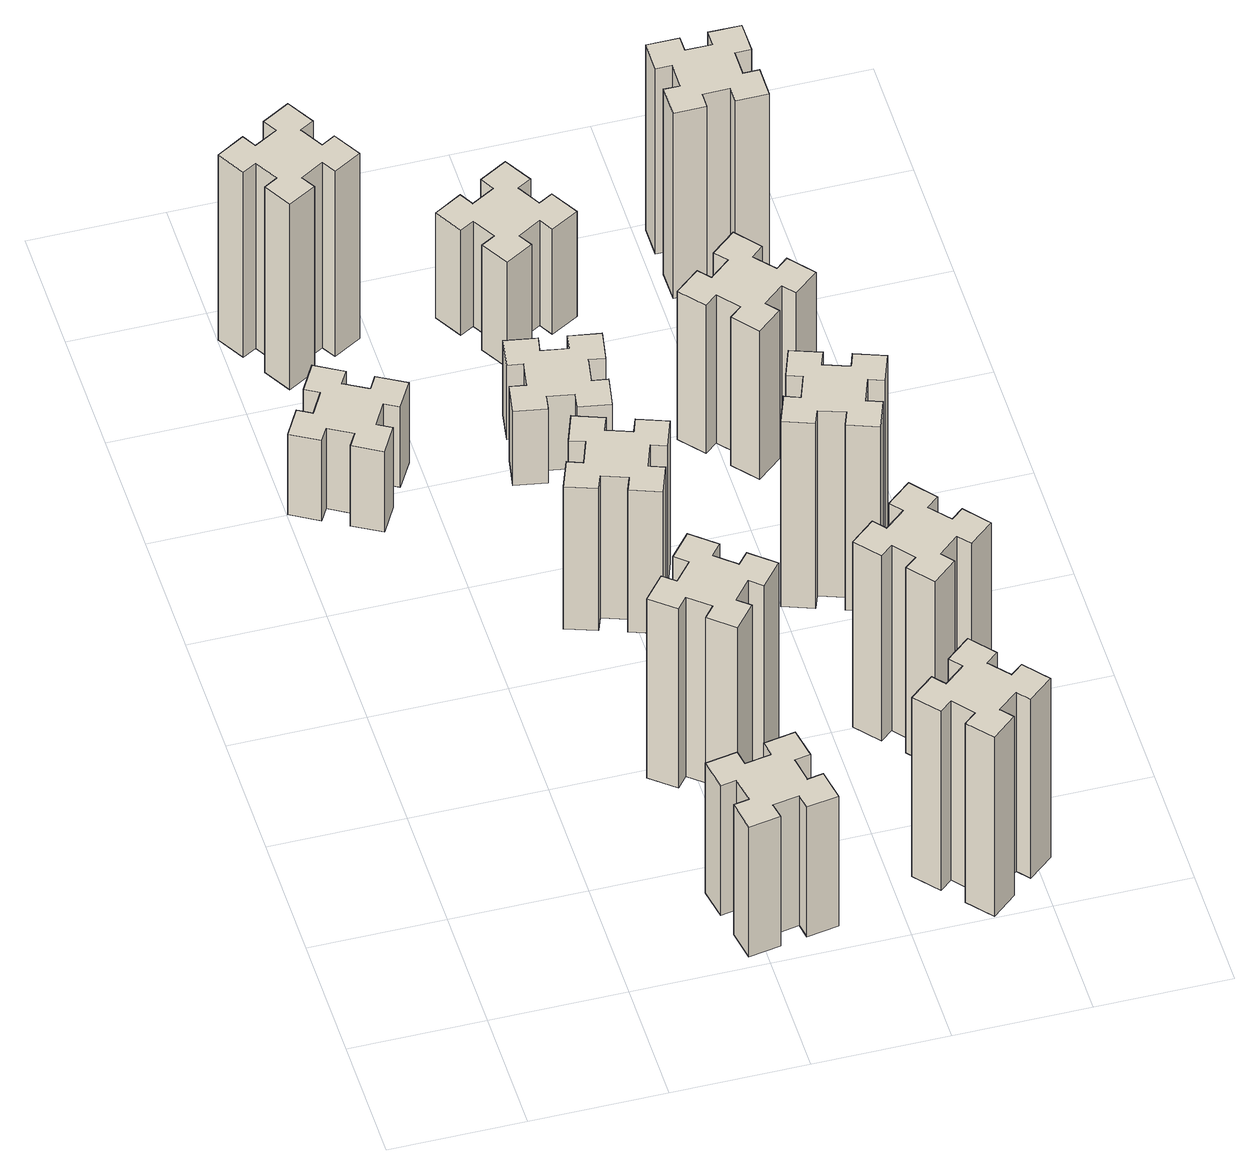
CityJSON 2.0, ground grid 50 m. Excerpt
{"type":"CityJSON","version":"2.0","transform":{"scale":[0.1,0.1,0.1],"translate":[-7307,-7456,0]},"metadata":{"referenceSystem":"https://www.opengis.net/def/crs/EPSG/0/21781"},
"CityObjects":{
"building1":{"type":"Building","attributes":{"class":"1000","function":"1000","usage":"1000","yearOfConstruction":2016,"roofType":"1000","measuredHeight":39,"storeysAboveGround":30,"storeysBelowGround":0},"geometry":[{"type":"Solid","lod":"1","boundaries":[[[[0,1,2,3,4,5,6,7,8,9,10,11,12,13,14,15,16,17,18,19]],[[17,16,20,21]],[[16,15,22,20]],[[15,14,23,22]],[[14,13,24,23]],[[13,12,25,24]],[[12,11,26,25]],[[11,10,27,26]],[[10,9,28,27]],[[9,8,29,28]],[[8,7,30,29]],[[7,6,31,30]],[[6,5,32,31]],[[5,4,33,32]],[[4,3,34,33]],[[3,2,35,34]],[[2,1,36,35]],[[1,0,37,36]],[[0,19,38,37]],[[19,18,39,38]],[[18,17,21,39]],[[24,25,26,27,28,29,30,31,32,33,34,35,36,37,38,39,21,20,22,23]]]]}]},
"building2":{"type":"Building","attributes":{"class":"1000","function":"1000","usage":"1000","yearOfConstruction":2016,"roofType":"1000","measuredHeight":63,"storeysAboveGround":30,"storeysBelowGround":0},"geometry":[{"type":"Solid","lod":"1","boundaries":[[[[40,41,42,43,44,45,46,47,48,49,50,51,52,53,54,55,56,57,58,59]],[[57,56,60,61]],[[56,55,62,60]],[[55,54,63,62]],[[54,53,64,63]],[[53,52,65,64]],[[52,51,66,65]],[[51,50,67,66]],[[50,49,68,67]],[[49,48,69,68]],[[48,47,70,69]],[[47,46,71,70]],[[46,45,72,71]],[[45,44,73,72]],[[44,43,74,73]],[[43,42,75,74]],[[42,41,76,75]],[[41,40,77,76]],[[40,59,78,77]],[[59,58,79,78]],[[58,57,61,79]],[[64,65,66,67,68,69,70,71,72,73,74,75,76,77,78,79,61,60,62,63]]]]}]},
"building3":{"type":"Building","attributes":{"class":"1000","function":"1000","usage":"1000","yearOfConstruction":2016,"roofType":"1000","measuredHeight":90,"storeysAboveGround":30,"storeysBelowGround":0},"geometry":[{"type":"Solid","lod":"1","boundaries":[[[[80,81,82,83,84,85,86,87,88,89,90,91,92,93,94,95,96,97,98,99]],[[97,96,100,101]],[[96,95,102,100]],[[95,94,103,102]],[[94,93,104,103]],[[93,92,105,104]],[[92,91,106,105]],[[91,90,107,106]],[[90,89,108,107]],[[89,88,109,108]],[[88,87,110,109]],[[87,86,111,110]],[[86,85,112,111]],[[85,84,113,112]],[[84,83,114,113]],[[83,82,115,114]],[[82,81,116,115]],[[81,80,117,116]],[[80,99,118,117]],[[99,98,119,118]],[[98,97,101,119]],[[104,105,106,107,108,109,110,111,112,113,114,115,116,117,118,119,101,100,102,103]]]]}]},
"building4":{"type":"Building","attributes":{"class":"1000","function":"1000","usage":"1000","yearOfConstruction":2016,"roofType":"1000","measuredHeight":87,"storeysAboveGround":30,"storeysBelowGround":0},"geometry":[{"type":"Solid","lod":"1","boundaries":[[[[120,121,122,123,124,125,126,127,128,129,130,131,132,133,134,135,136,137,138,139]],[[137,136,140,141]],[[136,135,142,140]],[[135,134,143,142]],[[134,133,144,143]],[[133,132,145,144]],[[132,131,146,145]],[[131,130,147,146]],[[130,129,148,147]],[[129,128,149,148]],[[128,127,150,149]],[[127,126,151,150]],[[126,125,152,151]],[[125,124,153,152]],[[124,123,154,153]],[[123,122,155,154]],[[122,121,156,155]],[[121,120,157,156]],[[120,139,158,157]],[[139,138,159,158]],[[138,137,141,159]],[[144,145,146,147,148,149,150,151,152,153,154,155,156,157,158,159,141,140,142,143]]]]}]},
"building5":{"type":"Building","attributes":{"class":"1000","function":"1000","usage":"1000","yearOfConstruction":2016,"roofType":"1000","measuredHeight":69,"storeysAboveGround":30,"storeysBelowGround":0},"geometry":[{"type":"Solid","lod":"1","boundaries":[[[[160,161,162,163,164,165,166,167,168,169,170,171,172,173,174,175,176,177,178,179]],[[177,176,180,181]],[[176,175,182,180]],[[175,174,183,182]],[[174,173,184,183]],[[173,172,185,184]],[[172,171,186,185]],[[171,170,187,186]],[[170,169,188,187]],[[169,168,189,188]],[[168,167,190,189]],[[167,166,191,190]],[[166,165,192,191]],[[165,164,193,192]],[[164,163,194,193]],[[163,162,195,194]],[[162,161,196,195]],[[161,160,197,196]],[[160,179,198,197]],[[179,178,199,198]],[[178,177,181,199]],[[184,185,186,187,188,189,190,191,192,193,194,195,196,197,198,199,181,180,182,183]]]]}]},
"building6":{"type":"Building","attributes":{"class":"1000","function":"1000","usage":"1000","yearOfConstruction":2016,"roofType":"1000","measuredHeight":36,"storeysAboveGround":30,"storeysBelowGround":0},"geometry":[{"type":"Solid","lod":"1","boundaries":[[[[200,201,202,203,204,205,206,207,208,209,210,211,212,213,214,215,216,217,218,219]],[[217,216,220,221]],[[216,215,222,220]],[[215,214,223,222]],[[214,213,224,223]],[[213,212,225,224]],[[212,211,226,225]],[[211,210,227,226]],[[210,209,228,227]],[[209,208,229,228]],[[208,207,230,229]],[[207,206,231,230]],[[206,205,232,231]],[[205,204,233,232]],[[204,203,234,233]],[[203,202,235,234]],[[202,201,236,235]],[[201,200,237,236]],[[200,219,238,237]],[[219,218,239,238]],[[218,217,221,239]],[[224,225,226,227,228,229,230,231,232,233,234,235,236,237,238,239,221,220,222,223]]]]}]},
"building7":{"type":"Building","attributes":{"class":"1000","function":"1000","usage":"1000","yearOfConstruction":2016,"roofType":"1000","measuredHeight":87,"storeysAboveGround":30,"storeysBelowGround":0},"geometry":[{"type":"Solid","lod":"1","boundaries":[[[[240,241,242,243,244,245,246,247,248,249,250,251,252,253,254,255,256,257,258,259]],[[257,256,260,261]],[[256,255,262,260]],[[255,254,263,262]],[[254,253,264,263]],[[253,252,265,264]],[[252,251,266,265]],[[251,250,267,266]],[[250,249,268,267]],[[249,248,269,268]],[[248,247,270,269]],[[247,246,271,270]],[[246,245,272,271]],[[245,244,273,272]],[[244,243,274,273]],[[243,242,275,274]],[[242,241,276,275]],[[241,240,277,276]],[[240,259,278,277]],[[259,258,279,278]],[[258,257,261,279]],[[264,265,266,267,268,269,270,271,272,273,274,275,276,277,278,279,261,260,262,263]]]]}]},
"building8":{"type":"Building","attributes":{"class":"1000","function":"1000","usage":"1000","yearOfConstruction":2016,"roofType":"1000","measuredHeight":51,"storeysAboveGround":30,"storeysBelowGround":0},"geometry":[{"type":"Solid","lod":"1","boundaries":[[[[280,281,282,283,284,285,286,287,288,289,290,291,292,293,294,295,296,297,298,299]],[[297,296,300,301]],[[296,295,302,300]],[[295,294,303,302]],[[294,293,304,303]],[[293,292,305,304]],[[292,291,306,305]],[[291,290,307,306]],[[290,289,308,307]],[[289,288,309,308]],[[288,287,310,309]],[[287,286,311,310]],[[286,285,312,311]],[[285,284,313,312]],[[284,283,314,313]],[[283,282,315,314]],[[282,281,316,315]],[[281,280,317,316]],[[280,299,318,317]],[[299,298,319,318]],[[298,297,301,319]],[[304,305,306,307,308,309,310,311,312,313,314,315,316,317,318,319,301,300,302,303]]]]}]},
"building9":{"type":"Building","attributes":{"class":"1000","function":"1000","usage":"1000","yearOfConstruction":2016,"roofType":"1000","measuredHeight":90,"storeysAboveGround":30,"storeysBelowGround":0},"geometry":[{"type":"Solid","lod":"1","boundaries":[[[[320,321,322,323,324,325,326,327,328,329,330,331,332,333,334,335,336,337,338,339]],[[337,336,340,341]],[[336,335,342,340]],[[335,334,343,342]],[[334,333,344,343]],[[333,332,345,344]],[[332,331,346,345]],[[331,330,347,346]],[[330,329,348,347]],[[329,328,349,348]],[[328,327,350,349]],[[327,326,351,350]],[[326,325,352,351]],[[325,324,353,352]],[[324,323,354,353]],[[323,322,355,354]],[[322,321,356,355]],[[321,320,357,356]],[[320,339,358,357]],[[339,338,359,358]],[[338,337,341,359]],[[344,345,346,347,348,349,350,351,352,353,354,355,356,357,358,359,341,340,342,343]]]]}]},
"building10":{"type":"Building","attributes":{"class":"1000","function":"1000","usage":"1000","yearOfConstruction":2016,"roofType":"1000","measuredHeight":90,"storeysAboveGround":30,"storeysBelowGround":0},"geometry":[{"type":"Solid","lod":"1","boundaries":[[[[360,361,362,363,364,365,366,367,368,369,370,371,372,373,374,375,376,377,378,379]],[[377,376,380,381]],[[376,375,382,380]],[[375,374,383,382]],[[374,373,384,383]],[[373,372,385,384]],[[372,371,386,385]],[[371,370,387,386]],[[370,369,388,387]],[[369,368,389,388]],[[368,367,390,389]],[[367,366,391,390]],[[366,365,392,391]],[[365,364,393,392]],[[364,363,394,393]],[[363,362,395,394]],[[362,361,396,395]],[[361,360,397,396]],[[360,379,398,397]],[[379,378,399,398]],[[378,377,381,399]],[[384,385,386,387,388,389,390,391,392,393,394,395,396,397,398,399,381,380,382,383]]]]}]},
"building11":{"type":"Building","attributes":{"class":"1000","function":"1000","usage":"1000","yearOfConstruction":2016,"roofType":"1000","measuredHeight":72,"storeysAboveGround":30,"storeysBelowGround":0},"geometry":[{"type":"Solid","lod":"1","boundaries":[[[[400,401,402,403,404,405,406,407,408,409,410,411,412,413,414,415,416,417,418,419]],[[417,416,420,421]],[[416,415,422,420]],[[415,414,423,422]],[[414,413,424,423]],[[413,412,425,424]],[[412,411,426,425]],[[411,410,427,426]],[[410,409,428,427]],[[409,408,429,428]],[[408,407,430,429]],[[407,406,431,430]],[[406,405,432,431]],[[405,404,433,432]],[[404,403,434,433]],[[403,402,435,434]],[[402,401,436,435]],[[401,400,437,436]],[[400,419,438,437]],[[419,418,439,438]],[[418,417,421,439]],[[424,425,426,427,428,429,430,431,432,433,434,435,436,437,438,439,421,420,422,423]]]]}]},
"building12":{"type":"Building","attributes":{"class":"1000","function":"1000","usage":"1000","yearOfConstruction":2016,"roofType":"1000","measuredHeight":90,"storeysAboveGround":30,"storeysBelowGround":0},"geometry":[{"type":"Solid","lod":"1","boundaries":[[[[440,441,442,443,444,445,446,447,448,449,450,451,452,453,454,455,456,457,458,459]],[[457,456,460,461]],[[456,455,462,460]],[[455,454,463,462]],[[454,453,464,463]],[[453,452,465,464]],[[452,451,466,465]],[[451,450,467,466]],[[450,449,468,467]],[[449,448,469,468]],[[448,447,470,469]],[[447,446,471,470]],[[446,445,472,471]],[[445,444,473,472]],[[444,443,474,473]],[[443,442,475,474]],[[442,441,476,475]],[[441,440,477,476]],[[440,459,478,477]],[[459,458,479,478]],[[458,457,461,479]],[[464,465,466,467,468,469,470,471,472,473,474,475,476,477,478,479,461,460,462,463]]]]}]}
},
"vertices":[
[306,2467,0],[356,2554,0],[408,2524,0],[468,2628,0],[364,2688,0],[334,2636,0],[247,2686,0],[277,2738,0],[173,2798,0],[113,2694,0],[165,2664,0],[115,2577,0],[63,2607,0],[3,2503,0],[107,2443,0],[137,2495,0],[224,2445,0],[194,2393,0],[298,2333,0],[358,2437,0],[224,2445,390],[194,2393,390],[137,2495,390],[107,2443,390],[3,2503,390],[63,2607,390],[115,2577,390],[165,2664,390],[113,2694,390],[173,2798,390],[277,2738,390],[247,2686,390],[334,2636,390],[364,2688,390],[468,2628,390],[408,2524,390],[356,2554,390],[306,2467,390],[358,2437,390],[298,2333,390],
[1045,128,0],[1144,146,0],[1154,87,0],[1272,107,0],[1251,226,0],[1192,215,0],[1175,314,0],[1234,324,0],[1213,442,0],[1095,421,0],[1105,362,0],[1007,345,0],[997,404,0],[878,383,0],[899,265,0],[958,275,0],[976,177,0],[917,167,0],[937,48,0],[1056,69,0],[976,177,630],[917,167,630],[958,275,630],[899,265,630],[878,383,630],[997,404,630],[1007,345,630],[1105,362,630],[1095,421,630],[1213,442,630],[1234,324,630],[1175,314,630],[1192,215,630],[1251,226,630],[1272,107,630],[1154,87,630],[1144,146,630],[1045,128,630],[1056,69,630],[937,48,630],
[224,3426,0],[137,3376,0],[107,3428,0],[3,3368,0],[63,3264,0],[115,3294,0],[165,3207,0],[113,3177,0],[173,3073,0],[277,3133,0],[247,3185,0],[334,3235,0],[364,3183,0],[468,3243,0],[408,3347,0],[356,3317,0],[306,3404,0],[358,3434,0],[298,3538,0],[194,3478,0],[306,3404,900],[358,3434,900],[356,3317,900],[408,3347,900],[468,3243,900],[364,3183,900],[334,3235,900],[247,3185,900],[277,3133,900],[173,3073,900],[113,3177,900],[165,3207,900],[115,3294,900],[63,3264,900],[3,3368,900],[107,3428,900],[137,3376,900],[224,3426,900],[194,3478,900],[298,3538,900],
[1184,1037,0],[1108,1102,0],[1146,1148,0],[1054,1225,0],[977,1133,0],[1023,1094,0],[959,1018,0],[913,1056,0],[836,964,0],[928,887,0],[966,933,0],[1043,869,0],[1004,823,0],[1096,746,0],[1173,838,0],[1127,876,0],[1192,953,0],[1238,914,0],[1315,1006,0],[1223,1083,0],[1192,953,870],[1238,914,870],[1127,876,870],[1173,838,870],[1096,746,870],[1004,823,870],[1043,869,870],[966,933,870],[928,887,870],[836,964,870],[913,1056,870],[959,1018,870],[1023,1094,870],[977,1133,870],[1054,1225,870],[1146,1148,870],[1108,1102,870],[1184,1037,870],[1223,1083,870],[1315,1006,870],
[1062,1741,0],[1096,1835,0],[1152,1814,0],[1193,1927,0],[1080,1968,0],[1060,1912,0],[966,1946,0],[987,2002,0],[874,2043,0],[833,1930,0],[889,1910,0],[855,1816,0],[799,1837,0],[757,1724,0],[870,1683,0],[891,1739,0],[985,1705,0],[964,1649,0],[1077,1607,0],[1118,1720,0],[985,1705,690],[964,1649,690],[891,1739,690],[870,1683,690],[757,1724,690],[799,1837,690],[855,1816,690],[889,1910,690],[833,1930,690],[874,2043,690],[987,2002,690],[966,1946,690],[1060,1912,690],[1080,1968,690],[1193,1927,690],[1152,1814,690],[1096,1835,690],[1062,1741,690],[1118,1720,690],[1077,1607,690],
[1044,2665,0],[945,2682,0],[956,2741,0],[837,2762,0],[817,2644,0],[876,2634,0],[858,2535,0],[799,2546,0],[778,2427,0],[897,2407,0],[907,2466,0],[1005,2448,0],[995,2389,0],[1113,2368,0],[1134,2487,0],[1075,2497,0],[1092,2595,0],[1151,2585,0],[1172,2703,0],[1054,2724,0],[1092,2595,360],[1151,2585,360],[1075,2497,360],[1134,2487,360],[1113,2368,360],[995,2389,360],[1005,2448,360],[907,2466,360],[897,2407,360],[778,2427,360],[799,2546,360],[858,2535,360],[876,2634,360],[817,2644,360],[837,2762,360],[956,2741,360],[945,2682,360],[1044,2665,360],[1054,2724,360],[1172,2703,360],
[1848,129,0],[1924,193,0],[1963,147,0],[2055,224,0],[1978,316,0],[1932,278,0],[1867,354,0],[1913,393,0],[1836,485,0],[1744,408,0],[1783,362,0],[1706,297,0],[1668,343,0],[1576,266,0],[1653,174,0],[1699,213,0],[1763,136,0],[1717,98,0],[1794,6,0],[1886,83,0],[1763,136,870],[1717,98,870],[1699,213,870],[1653,174,870],[1576,266,870],[1668,343,870],[1706,297,870],[1783,362,870],[1744,408,870],[1836,485,870],[1913,393,870],[1867,354,870],[1932,278,870],[1978,316,870],[2055,224,870],[1963,147,870],[1924,193,870],[1848,129,870],[1886,83,870],[1794,6,870],
[1096,3217,0],[1046,3304,0],[1098,3334,0],[1038,3438,0],[934,3378,0],[964,3326,0],[877,3276,0],[847,3328,0],[743,3268,0],[803,3164,0],[855,3194,0],[905,3107,0],[853,3077,0],[913,2973,0],[1017,3033,0],[987,3085,0],[1074,3135,0],[1104,3083,0],[1208,3143,0],[1148,3247,0],[1074,3135,510],[1104,3083,510],[987,3085,510],[1017,3033,510],[913,2973,510],[853,3077,510],[905,3107,510],[855,3194,510],[803,3164,510],[743,3268,510],[847,3328,510],[877,3276,510],[964,3326,510],[934,3378,510],[1038,3438,510],[1098,3334,510],[1046,3304,510],[1096,3217,510],[1148,3247,510],[1208,3143,510],
[1932,1018,0],[1867,1094,0],[1913,1133,0],[1836,1225,0],[1744,1148,0],[1783,1102,0],[1706,1037,0],[1668,1083,0],[1576,1006,0],[1653,914,0],[1699,953,0],[1763,876,0],[1717,838,0],[1794,746,0],[1886,823,0],[1848,869,0],[1924,933,0],[1963,887,0],[2055,964,0],[1978,1056,0],[1924,933,900],[1963,887,900],[1848,869,900],[1886,823,900],[1794,746,900],[1717,838,900],[1763,876,900],[1699,953,900],[1653,914,900],[1576,1006,900],[1668,1083,900],[1706,1037,900],[1783,1102,900],[1744,1148,900],[1836,1225,900],[1913,1133,900],[1867,1094,900],[1932,1018,900],[1978,1056,900],[2055,964,900],
[1802,1641,0],[1836,1735,0],[1892,1714,0],[1933,1827,0],[1820,1868,0],[1800,1812,0],[1706,1846,0],[1727,1902,0],[1614,1943,0],[1573,1830,0],[1629,1810,0],[1595,1716,0],[1539,1737,0],[1497,1624,0],[1610,1583,0],[1631,1639,0],[1725,1605,0],[1704,1549,0],[1817,1507,0],[1858,1620,0],[1725,1605,900],[1704,1549,900],[1631,1639,900],[1610,1583,900],[1497,1624,900],[1539,1737,900],[1595,1716,900],[1629,1810,900],[1573,1830,900],[1614,1943,900],[1727,1902,900],[1706,1846,900],[1800,1812,900],[1820,1868,900],[1933,1827,900],[1892,1714,900],[1836,1735,900],[1802,1641,900],[1858,1620,900],[1817,1507,900],
[1499,2433,0],[1563,2356,0],[1517,2318,0],[1594,2226,0],[1686,2303,0],[1648,2349,0],[1724,2413,0],[1763,2367,0],[1855,2444,0],[1778,2536,0],[1732,2498,0],[1667,2574,0],[1713,2613,0],[1636,2705,0],[1544,2628,0],[1583,2582,0],[1506,2517,0],[1468,2563,0],[1376,2486,0],[1453,2394,0],[1506,2517,720],[1468,2563,720],[1583,2582,720],[1544,2628,720],[1636,2705,720],[1713,2613,720],[1667,2574,720],[1732,2498,720],[1778,2536,720],[1855,2444,720],[1763,2367,720],[1724,2413,720],[1648,2349,720],[1686,2303,720],[1594,2226,720],[1517,2318,720],[1563,2356,720],[1499,2433,720],[1453,2394,720],[1376,2486,720],
[1665,3195,0],[1765,3195,0],[1765,3135,0],[1885,3135,0],[1885,3255,0],[1825,3255,0],[1825,3355,0],[1885,3355,0],[1885,3475,0],[1765,3475,0],[1765,3415,0],[1665,3415,0],[1665,3475,0],[1545,3475,0],[1545,3355,0],[1605,3355,0],[1605,3255,0],[1545,3255,0],[1545,3135,0],[1665,3135,0],[1605,3255,900],[1545,3255,900],[1605,3355,900],[1545,3355,900],[1545,3475,900],[1665,3475,900],[1665,3415,900],[1765,3415,900],[1765,3475,900],[1885,3475,900],[1885,3355,900],[1825,3355,900],[1825,3255,900],[1885,3255,900],[1885,3135,900],[1765,3135,900],[1765,3195,900],[1665,3195,900],[1665,3135,900],[1545,3135,900]
]}
